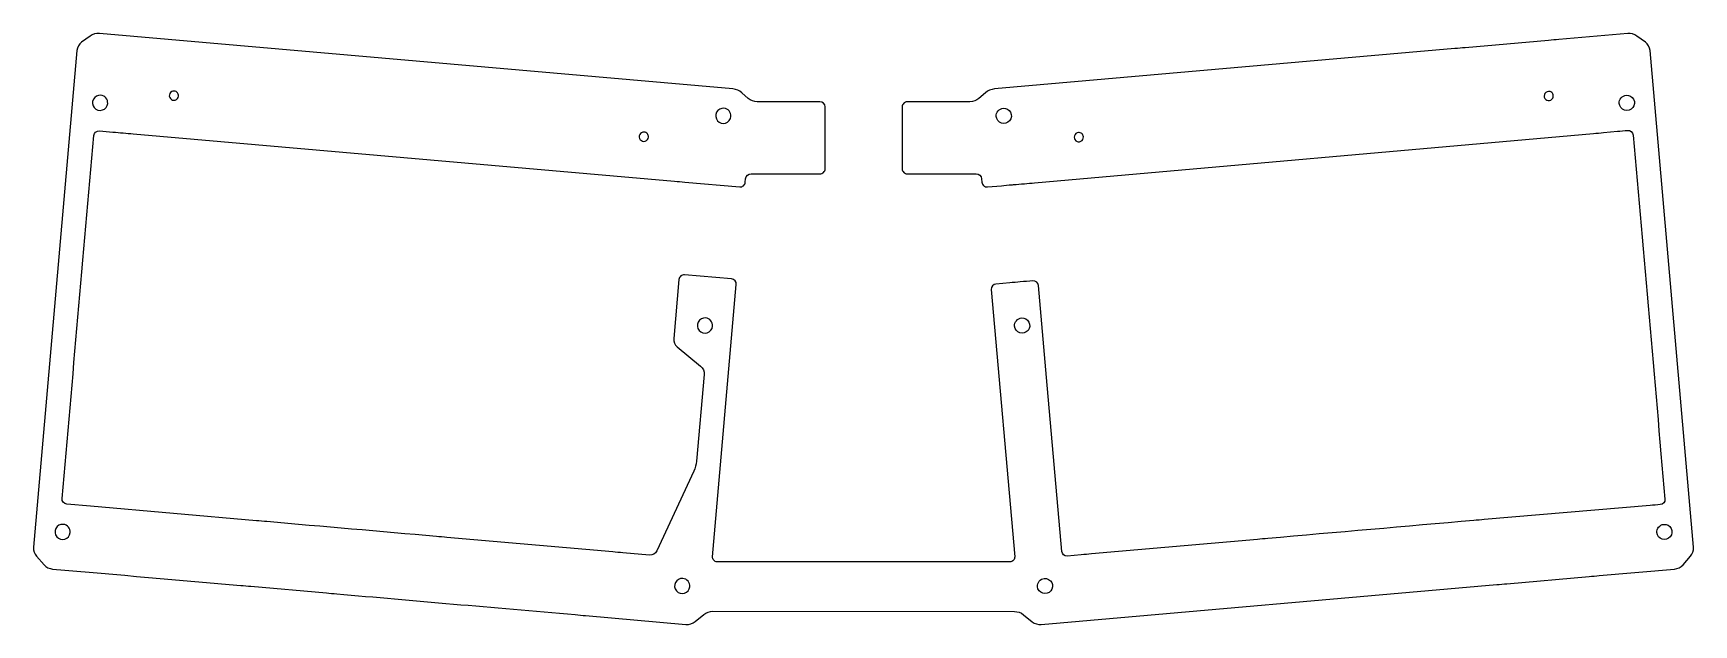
# Model space of a CAD drawing. Extents: x 362 to 704, y -91 to 31.
import ezdxf

# ---------------------------------------------------------------- set-up
doc = ezdxf.new("R2010")
doc.units = 0
doc.layers.add('Layer_1', color=7, linetype='CONTINUOUS')

msp = doc.modelspace()

# ---------------------------------------------------------------- linework, layer by layer
at = {"layer": 'Layer_1', "color": 5}
for p, q in [((506.165073, 19.508705), (375.550907, 30.938926)), ((690.675582, 30.932958), (676.482695, 29.691031)), ((370.910477, 27.446114), (361.950129, -75.004838)), ((373.639492, 30.410354), (371.859801, 29.121258)), ((655.053334, 27.815833), (560.101985, 19.507713)), ((674.374092, 29.506522), (657.161936, 28.000342)), ((694.336987, 29.117562), (692.583992, 30.40025)), ((704.245944, -75.004792), (695.283335, 27.438302)), ((375.823596, 18.215911), (375.823596, 18.215911)), ((390.986531, 19.073263), (390.986531, 19.073263)), ((509.328232, 17.552177), (508.012296, 18.715483)), ((558.250701, 18.719122), (556.908112, 17.546044)), ((674.313147, 18.989499), (674.313147, 18.989499)), ((690.371146, 18.210624), (690.371146, 18.210624)), ((504.33256, 15.528321), (504.33256, 15.528321)), ((524.12202, 16.850752), (511.179482, 16.851187)), ((524.121918, 16.850883), (524.12202, 16.850752)), ((525.182157, 3.055875), (525.180399, 15.792519)), ((541.073956, 15.791861), (541.07395, 3.055997)), ((555.0528, 16.849733), (542.132286, 16.850168)), ((561.90204, 15.526521), (561.90204, 15.526521)), ((375.539297, 10.861142), (378.328003, 10.617165)), ((487.889507, 10.595351), (487.889507, 10.595351)), ((568.372012, 0.156877), (683.610421, 10.327268)), ((577.41017, 10.511587), (577.41017, 10.511587)), ((685.718678, 10.515732), (688.55075, 10.771537)), ((382.52615, 10.24975), (494.119438, 0.486293)), ((496.228042, 0.301788), (507.570232, -0.690793)), ((508.716777, 0.271256), (508.775536, 0.942974)), ((509.926114, 1.997305), (524.123972, 1.997521)), ((542.132285, 1.997679), (556.305861, 1.997899)), ((557.456436, 0.943616), (557.515626, 0.26707)), ((558.662113, -0.694365), (561.540474, -0.440534)), ((566.164958, -0.037078), (566.263481, -0.028458)), ((495.036032, -19.779679), (493.971334, -31.949313)), ((505.909721, -19.670469), (496.182561, -18.817792)), ((563.293598, -20.475277), (560.414703, -20.727589)), ((501.961188, -76.945435), (506.871765, -20.817185)), ((559.452654, -21.874291), (564.270745, -76.945329)), ((570.846055, -40.000296), (569.185669, -21.022)), ((500.548487, -27.723866), (500.548487, -27.723866)), ((565.686113, -27.725666), (565.686113, -27.725666)), ((494.696338, -33.676055), (499.502116, -37.630251)), ((500.227121, -39.356993), (498.658954, -57.281346)), ((572.413836, -57.920125), (570.846055, -40.000296)), ((573.982107, -75.845543), (572.413836, -57.920125)), ((498.121947, -59.295985), (490.499649, -75.754181)), ((373.724255, -66.536912), (368.807484, -66.10675)), ((407.943677, -69.530716), (373.724255, -66.536912)), ((695.301631, -66.391615), (661.078897, -69.302198)), ((368.081253, -70.279548), (368.081253, -70.279548)), ((698.113489, -70.284835), (698.113489, -70.284835)), ((481.381879, -75.956075), (447.161489, -72.973238)), ((614.331322, -73.381952), (580.115471, -76.371436)), ((362.56015, -76.850946), (364.131798, -78.623041)), ((489.000584, -76.622276), (483.490512, -76.140216)), ((563.304648, -77.999632), (502.927283, -77.999736)), ((578.006855, -76.555796), (575.12865, -76.807606)), ((702.098128, -78.599355), (703.638203, -76.852883)), ((495.84921, -81.436897), (495.84921, -81.436897)), ((570.38539, -81.438697), (570.38539, -81.438697)), ((665.768608, -82.516879), (682.716876, -81.031086)), ((684.825451, -80.846258), (700.34386, -79.485562)), ((406.783831, -83.047749), (422.364176, -84.412627)), ((569.761859, -90.928326), (663.660029, -82.701656)), ((498.363136, -90.338701), (500.155974, -88.876089)), ((502.034367, -88.207693), (564.201025, -88.243548)), ((566.083672, -88.907913), (567.883251, -90.356943)), ((475.784275, -89.082428), (496.488862, -90.914426))]:
    msp.add_line(p, q, dxfattribs=at)
for points in [[(375.550907, 30.938926), (374.870926, 30.998432), (374.192289, 30.810765), (373.639492, 30.410354)], [(692.583992, 30.40025), (692.033389, 30.803134), (691.355246, 30.992429), (690.675582, 30.932958)], [(371.859801, 29.121258), (371.315426, 28.726951), (370.969043, 28.115736), (370.910477, 27.446114)], [(657.161936, 28.000342), (656.459069, 27.938836), (655.756201, 27.877333), (655.053334, 27.815833)], [(676.482695, 29.691031), (675.779827, 29.629529), (675.076959, 29.568026), (674.374092, 29.506522)], [(695.283335, 27.438302), (695.224715, 28.108306), (694.879766, 28.720407), (694.336987, 29.117562)], [(374.299025, 17.379502), (374.006746, 16.818039), (374.081464, 16.135796), (374.488338, 15.650902)], [(375.823596, 18.215911), (375.193022, 18.271079), (374.591305, 17.940966), (374.299025, 17.379502)], [(377.246243, 16.520467), (377.321574, 17.381504), (376.684633, 18.14058), (375.823596, 18.215911)], [(390.061072, 18.56554), (389.883651, 18.224715), (389.929006, 17.810574), (390.17599, 17.51623)], [(390.986531, 19.073263), (390.603754, 19.106752), (390.238494, 18.906364), (390.061072, 18.56554)], [(390.17599, 17.51623), (390.422975, 17.221886), (390.822948, 17.105304), (391.189403, 17.220847)], [(391.631475, 18.737527), (391.469521, 18.930536), (391.237528, 19.051304), (390.986531, 19.073263)], [(391.189403, 17.220847), (391.555859, 17.33639), (391.816629, 17.661303), (391.850118, 18.04408)], [(391.850118, 18.04408), (391.872077, 18.295077), (391.793429, 18.544517), (391.631475, 18.737527)], [(508.012296, 18.715483), (507.497301, 19.170748), (506.849831, 19.44878), (506.165073, 19.508705)], [(511.179482, 16.851187), (510.49755, 16.85121), (509.839149, 17.100519), (509.328232, 17.552177)], [(556.908112, 17.546044), (556.394295, 17.097104), (555.735116, 16.84971), (555.0528, 16.849733)], [(560.101985, 19.507713), (559.416891, 19.44777), (558.768583, 19.17161), (558.250701, 18.719122)], [(673.489914, 18.328785), (673.374371, 17.962329), (673.490952, 17.562356), (673.785297, 17.315372)], [(674.313147, 18.989499), (673.93037, 18.956011), (673.605457, 18.69524), (673.489914, 18.328785)], [(673.785297, 17.315372), (674.079641, 17.068388), (674.493782, 17.023032), (674.834606, 17.200454)], [(675.006593, 18.770857), (674.813584, 18.93281), (674.564144, 19.011459), (674.313147, 18.989499)], [(674.834606, 17.200454), (675.17543, 17.377876), (675.375818, 17.743135), (675.34233, 18.125912)], [(675.34233, 18.125912), (675.32037, 18.376909), (675.199602, 18.608903), (675.006593, 18.770857)], [(688.948499, 16.51518), (688.912324, 16.928664), (689.041887, 17.339584), (689.308685, 17.657541)], [(689.308685, 17.657541), (689.575483, 17.975499), (689.957661, 18.174449), (690.371146, 18.210624)], [(690.371146, 18.210624), (691.001721, 18.265792), (691.603438, 17.935679), (691.895717, 17.374215)], [(691.895717, 17.374215), (692.187996, 16.812752), (692.113278, 16.130509), (691.706404, 15.645615)], [(374.488338, 15.650902), (374.895212, 15.166009), (375.554115, 14.973956), (376.157803, 15.164298)], [(376.157803, 15.164298), (376.76149, 15.35464), (377.191075, 15.889892), (377.246243, 16.520467)], [(502.807989, 14.691912), (502.51571, 14.130449), (502.590428, 13.448206), (502.997302, 12.963313)], [(504.33256, 15.528321), (503.701986, 15.583489), (503.100269, 15.253376), (502.807989, 14.691912)], [(505.395022, 14.975239), (505.128224, 15.293196), (504.746045, 15.492146), (504.33256, 15.528321)], [(504.666767, 12.476708), (505.270454, 12.66705), (505.700039, 13.202302), (505.755207, 13.832877)], [(505.755207, 13.832877), (505.791382, 14.246361), (505.66182, 14.657281), (505.395022, 14.975239)], [(525.180399, 15.792519), (525.180316, 16.377048), (524.706448, 16.850864), (524.121918, 16.850883)], [(541.383933, 16.540207), (541.185456, 16.341735), (541.073954, 16.072546), (541.073956, 15.791861)], [(542.132286, 16.850168), (541.851601, 16.850176), (541.582409, 16.738679), (541.383933, 16.540207)], [(560.479393, 13.831077), (560.443218, 14.244561), (560.57278, 14.655481), (560.839578, 14.973439)], [(561.567833, 12.474908), (560.964146, 12.66525), (560.534561, 13.200502), (560.479393, 13.831077)], [(560.839578, 14.973439), (561.106376, 15.291396), (561.488555, 15.490346), (561.90204, 15.526521)], [(561.90204, 15.526521), (562.532614, 15.581689), (563.134331, 15.251576), (563.426611, 14.690112)], [(563.426611, 14.690112), (563.71889, 14.128649), (563.644172, 13.446406), (563.237298, 12.961513)], [(690.03694, 15.159011), (689.433252, 15.349353), (689.003667, 15.884605), (688.948499, 16.51518)], [(691.706404, 15.645615), (691.29953, 15.160722), (690.640627, 14.968669), (690.03694, 15.159011)], [(374.392834, 9.89907), (374.443739, 10.481352), (374.957021, 10.912087), (375.539297, 10.861142)], [(378.328003, 10.617165), (379.030871, 10.55567), (379.733737, 10.494154), (380.436601, 10.432619)], [(380.436601, 10.432619), (381.133116, 10.371644), (381.829632, 10.310688), (382.52615, 10.24975)], [(487.889507, 10.595351), (487.50673, 10.62884), (487.141471, 10.428452), (486.964049, 10.087628)], [(488.534451, 10.259615), (488.372497, 10.452624), (488.140504, 10.573392), (487.889507, 10.595351)], [(502.997302, 12.963313), (503.404176, 12.478419), (504.063079, 12.286366), (504.666767, 12.476708)], [(563.237298, 12.961513), (562.830424, 12.476619), (562.171521, 12.284566), (561.567833, 12.474908)], [(577.41017, 10.511587), (577.027393, 10.478099), (576.70248, 10.217328), (576.586937, 9.850873)], [(578.103617, 10.292945), (577.910607, 10.454899), (577.661167, 10.533547), (577.41017, 10.511587)], [(578.439353, 9.648), (578.417394, 9.898997), (578.296626, 10.130991), (578.103617, 10.292945)], [(683.610421, 10.327268), (684.313238, 10.389358), (685.015991, 10.452179), (685.718678, 10.515732)], [(688.55075, 10.771537), (689.253442, 10.835023), (689.956195, 10.897844), (690.659007, 10.96)], [(690.659007, 10.96), (691.2347, 11.010909), (691.742675, 10.580163), (691.793628, 9.997888)], [(367.845344, -64.960193), (370.026807, -40.004884), (372.211365, -15.05628), (374.392834, 9.89907)], [(486.964049, 10.087628), (486.786627, 9.746803), (486.831983, 9.332663), (487.078967, 9.038318)], [(487.078967, 9.038318), (487.325951, 8.743974), (487.725924, 8.627392), (488.09238, 8.742935)], [(488.09238, 8.742935), (488.458835, 8.858478), (488.719605, 9.183392), (488.753094, 9.566169)], [(488.753094, 9.566169), (488.775053, 9.817165), (488.696405, 10.066606), (488.534451, 10.259615)], [(576.586937, 9.850873), (576.471394, 9.484418), (576.587976, 9.084444), (576.88232, 8.83746)], [(576.88232, 8.83746), (577.176664, 8.590476), (577.590805, 8.54512), (577.93163, 8.722542)], [(577.93163, 8.722542), (578.272454, 8.899964), (578.472842, 9.265223), (578.439353, 9.648)], [(691.793628, 9.997888), (693.975146, -14.931133), (696.179706, -40.138203), (698.358797, -65.065288)], [(494.119438, 0.486293), (494.822307, 0.424798), (495.525175, 0.363296), (496.228042, 0.301788)], [(508.342756, -0.447231), (508.557776, -0.266811), (508.692316, -0.008362), (508.716777, 0.271256)], [(508.775536, 0.942974), (508.827725, 1.53956), (509.327249, 1.997298), (509.926114, 1.997305)], [(524.123972, 1.997521), (524.404648, 1.997526), (524.673824, 2.109037), (524.872276, 2.307521)], [(524.872276, 2.307521), (525.070728, 2.506005), (525.182197, 2.775199), (525.182157, 3.055875)], [(541.07395, 3.055997), (541.073949, 2.77531), (541.185453, 2.50612), (541.38393, 2.307646)], [(541.38393, 2.307646), (541.582407, 2.109173), (541.851599, 1.997674), (542.132285, 1.997679)], [(556.305861, 1.997899), (556.904714, 1.997909), (557.404239, 1.54019), (557.456436, 0.943616)], [(557.515626, 0.26707), (557.540084, -0.012491), (557.674638, -0.270872), (557.889666, -0.451193)], [(566.263481, -0.028458), (566.966347, 0.033072), (567.66919, 0.094851), (568.372012, 0.156877)], [(507.570232, -0.690793), (507.84985, -0.715263), (508.127736, -0.627651), (508.342756, -0.447231)], [(557.889666, -0.451193), (558.104694, -0.631514), (558.382567, -0.71899), (558.662113, -0.694365)], [(561.540474, -0.440534), (562.122719, -0.389243), (563.066739, -0.30626), (563.649056, -0.255796)], [(563.649056, -0.255796), (563.784787, -0.244031), (563.920531, -0.232296), (564.056265, -0.220561)], [(564.056265, -0.220561), (564.638594, -0.170226), (565.582682, -0.088021), (566.164958, -0.037078)], [(495.410059, -19.061254), (495.195038, -19.241647), (495.060494, -19.500077), (495.036032, -19.779679)], [(496.182561, -18.817792), (495.902962, -18.793283), (495.625081, -18.88086), (495.410059, -19.061254)], [(506.871765, -20.817185), (506.922705, -20.234884), (506.492012, -19.721516), (505.909721, -19.670469)], [(565.402189, -20.290639), (564.819913, -20.341581), (563.875866, -20.424245), (563.293598, -20.475277)], [(568.039126, -20.059937), (567.160145, -20.136848), (566.281172, -20.213738), (565.402189, -20.290639)], [(569.185669, -21.022), (569.134726, -20.439724), (568.621402, -20.008994), (568.039126, -20.059937)], [(560.414703, -20.727589), (559.832411, -20.778624), (559.401711, -21.291991), (559.452654, -21.874291)], [(499.023916, -28.560274), (498.731637, -29.121738), (498.806355, -29.803981), (499.213229, -30.288874)], [(500.548487, -27.723866), (499.917913, -27.668698), (499.316196, -27.998811), (499.023916, -28.560274)], [(499.213229, -30.288874), (499.620103, -30.773768), (500.279006, -30.965821), (500.882694, -30.775479)], [(501.610949, -28.276948), (501.344151, -27.958991), (500.961972, -27.760041), (500.548487, -27.723866)], [(500.882694, -30.775479), (501.486381, -30.585137), (501.915966, -30.049885), (501.971134, -29.41931)], [(501.971134, -29.41931), (502.007309, -29.005825), (501.877747, -28.594906), (501.610949, -28.276948)], [(564.263466, -29.42111), (564.227291, -29.007625), (564.356853, -28.596706), (564.623651, -28.278748)], [(565.351906, -30.777279), (564.748219, -30.586937), (564.318634, -30.051685), (564.263466, -29.42111)], [(564.623651, -28.278748), (564.890449, -27.960791), (565.272628, -27.761841), (565.686113, -27.725666)], [(567.021371, -30.290674), (566.614497, -30.775568), (565.955594, -30.967621), (565.351906, -30.777279)], [(565.686113, -27.725666), (566.316687, -27.670498), (566.918404, -28.000611), (567.210684, -28.562074)], [(567.210684, -28.562074), (567.502963, -29.123538), (567.428245, -29.805781), (567.021371, -30.290674)], [(493.971334, -31.949313), (493.913598, -32.609212), (494.184815, -33.255169), (494.696338, -33.676055)], [(499.502116, -37.630251), (500.013639, -38.051137), (500.284856, -38.697094), (500.227121, -39.356993)], [(498.658954, -57.281346), (498.597922, -57.978915), (498.416221, -58.660588), (498.121947, -59.295985)], [(368.807484, -66.10675), (368.225208, -66.055805), (367.794439, -65.542476), (367.845344, -64.960193)], [(697.39662, -66.211338), (696.698349, -66.27211), (696.000019, -66.332202), (695.301631, -66.391615)], [(698.358797, -65.065288), (698.4097, -65.647567), (697.97892, -66.160665), (697.39662, -66.211338)], [(366.556682, -71.115956), (366.264403, -71.67742), (366.339121, -72.359663), (366.745995, -72.844556)], [(368.081253, -70.279548), (367.450678, -70.22438), (366.848961, -70.554493), (366.556682, -71.115956)], [(369.5039, -71.974992), (369.579231, -71.113955), (368.94229, -70.354879), (368.081253, -70.279548)], [(410.052256, -69.715494), (409.469988, -69.664408), (408.525953, -69.581661), (407.943677, -69.530716)], [(445.053, -72.787418), (433.387353, -71.748984), (421.719188, -70.739139), (410.052256, -69.715494)], [(658.969943, -69.482692), (644.791565, -70.701256), (630.616336, -71.956285), (616.439935, -73.197563)], [(661.078897, -69.302198), (660.496534, -69.352144), (659.552306, -69.432746), (658.969943, -69.482692)], [(696.690842, -71.980279), (696.654667, -71.566794), (696.78423, -71.155875), (697.051028, -70.837917)], [(697.051028, -70.837917), (697.317826, -70.51996), (697.700005, -70.32101), (698.113489, -70.284835)], [(698.113489, -70.284835), (698.744064, -70.229667), (699.345781, -70.55978), (699.63806, -71.121243)], [(699.63806, -71.121243), (699.930339, -71.682707), (699.855622, -72.36495), (699.448748, -72.849843)], [(361.950129, -75.004838), (361.891264, -75.677875), (362.111868, -76.345489), (362.56015, -76.850946)], [(366.745995, -72.844556), (367.152869, -73.32945), (367.811772, -73.521503), (368.415459, -73.331161)], [(368.415459, -73.331161), (369.019147, -73.140819), (369.448732, -72.605567), (369.5039, -71.974992)], [(447.161489, -72.973238), (446.579199, -72.922485), (445.635202, -72.839243), (445.053, -72.787418)], [(616.439935, -73.197563), (615.857662, -73.248535), (614.913604, -73.331079), (614.331322, -73.381952)], [(697.779283, -73.336448), (697.175596, -73.146106), (696.746011, -72.610854), (696.690842, -71.980279)], [(699.448748, -72.849843), (699.041874, -73.334737), (698.38297, -73.52679), (697.779283, -73.336448)], [(703.638203, -76.852883), (704.085187, -76.345996), (704.304844, -75.678037), (704.245944, -75.004792)], [(364.131798, -78.623041), (364.519628, -79.060344), (365.306145, -79.455207), (365.888515, -79.50504)], [(483.490512, -76.140216), (482.787644, -76.078723), (482.084766, -76.017343), (481.381879, -75.956075)], [(490.499649, -75.754181), (490.23275, -76.330467), (489.633258, -76.677627), (489.000584, -76.622276)], [(502.212283, -77.685131), (502.028592, -77.484668), (501.937491, -77.216298), (501.961188, -76.945435)], [(502.927283, -77.999736), (502.655385, -77.999737), (502.395975, -77.885595), (502.212283, -77.685131)], [(564.019648, -77.685026), (563.835956, -77.88549), (563.576546, -77.999632), (563.304648, -77.999632)], [(564.270745, -76.945329), (564.294441, -77.216192), (564.203341, -77.484563), (564.019648, -77.685026)], [(575.12865, -76.807606), (574.546375, -76.858547), (574.033052, -76.427817), (573.982107, -75.845543)], [(580.115471, -76.371436), (579.412596, -76.432851), (578.709724, -76.494304), (578.006855, -76.555796)], [(700.34386, -79.485562), (701.020676, -79.426232), (701.648767, -79.108937), (702.098128, -78.599355)], [(365.888515, -79.50504), (379.393341, -80.660634), (392.133407, -81.767225), (404.675226, -82.863244)], [(495.84921, -81.436897), (495.218635, -81.381729), (494.616918, -81.711842), (494.324639, -82.273306)], [(496.911671, -81.989979), (496.644873, -81.672022), (496.262694, -81.473072), (495.84921, -81.436897)], [(497.271856, -83.132341), (497.308032, -82.718857), (497.178469, -82.307937), (496.911671, -81.989979)], [(568.962744, -83.134141), (568.926568, -82.720657), (569.056131, -82.309737), (569.322929, -81.991779)], [(569.322929, -81.991779), (569.589727, -81.673822), (569.971906, -81.474872), (570.38539, -81.438697)], [(570.38539, -81.438697), (571.015965, -81.383529), (571.617682, -81.713642), (571.909961, -82.275106)], [(682.716876, -81.031086), (683.419734, -80.969481), (684.122593, -80.907872), (684.825451, -80.846258)], [(404.675226, -82.863244), (405.257507, -82.914129), (406.20156, -82.996743), (406.783831, -83.047749)], [(422.364176, -84.412627), (422.946447, -84.463632), (423.890482, -84.546389), (424.47275, -84.597476)], [(424.47275, -84.597476), (440.341641, -85.989749), (456.355073, -87.396158), (473.675687, -88.897761)], [(494.324639, -82.273306), (494.032359, -82.834769), (494.107077, -83.517012), (494.513951, -84.001906)], [(494.513951, -84.001906), (494.920825, -84.486799), (495.579729, -84.678852), (496.183416, -84.48851)], [(496.183416, -84.48851), (496.787103, -84.298168), (497.216688, -83.762916), (497.271856, -83.132341)], [(570.051184, -84.49031), (569.447497, -84.299968), (569.017912, -83.764716), (568.962744, -83.134141)], [(571.720649, -84.003706), (571.313775, -84.488599), (570.654871, -84.680652), (570.051184, -84.49031)], [(571.909961, -82.275106), (572.202241, -82.836569), (572.127523, -83.518812), (571.720649, -84.003706)], [(663.660029, -82.701656), (664.362889, -82.640076), (665.065749, -82.578483), (665.768608, -82.516879)], [(473.675687, -88.897761), (474.258002, -88.948241), (475.202049, -89.030906), (475.784275, -89.082428)], [(500.155974, -88.876089), (500.686334, -88.443419), (501.349907, -88.207298), (502.034367, -88.207693)], [(564.201025, -88.243548), (564.885954, -88.243946), (565.550191, -88.478347), (566.083672, -88.907913)], [(496.488862, -90.914426), (497.164788, -90.974235), (497.837341, -90.767646), (498.363136, -90.338701)], [(567.883251, -90.356943), (568.412178, -90.782841), (569.085368, -90.987593), (569.761859, -90.928326)]]:
    msp.add_open_spline(points, degree=3, dxfattribs=at)

doc.saveas('drawing.dxf')
